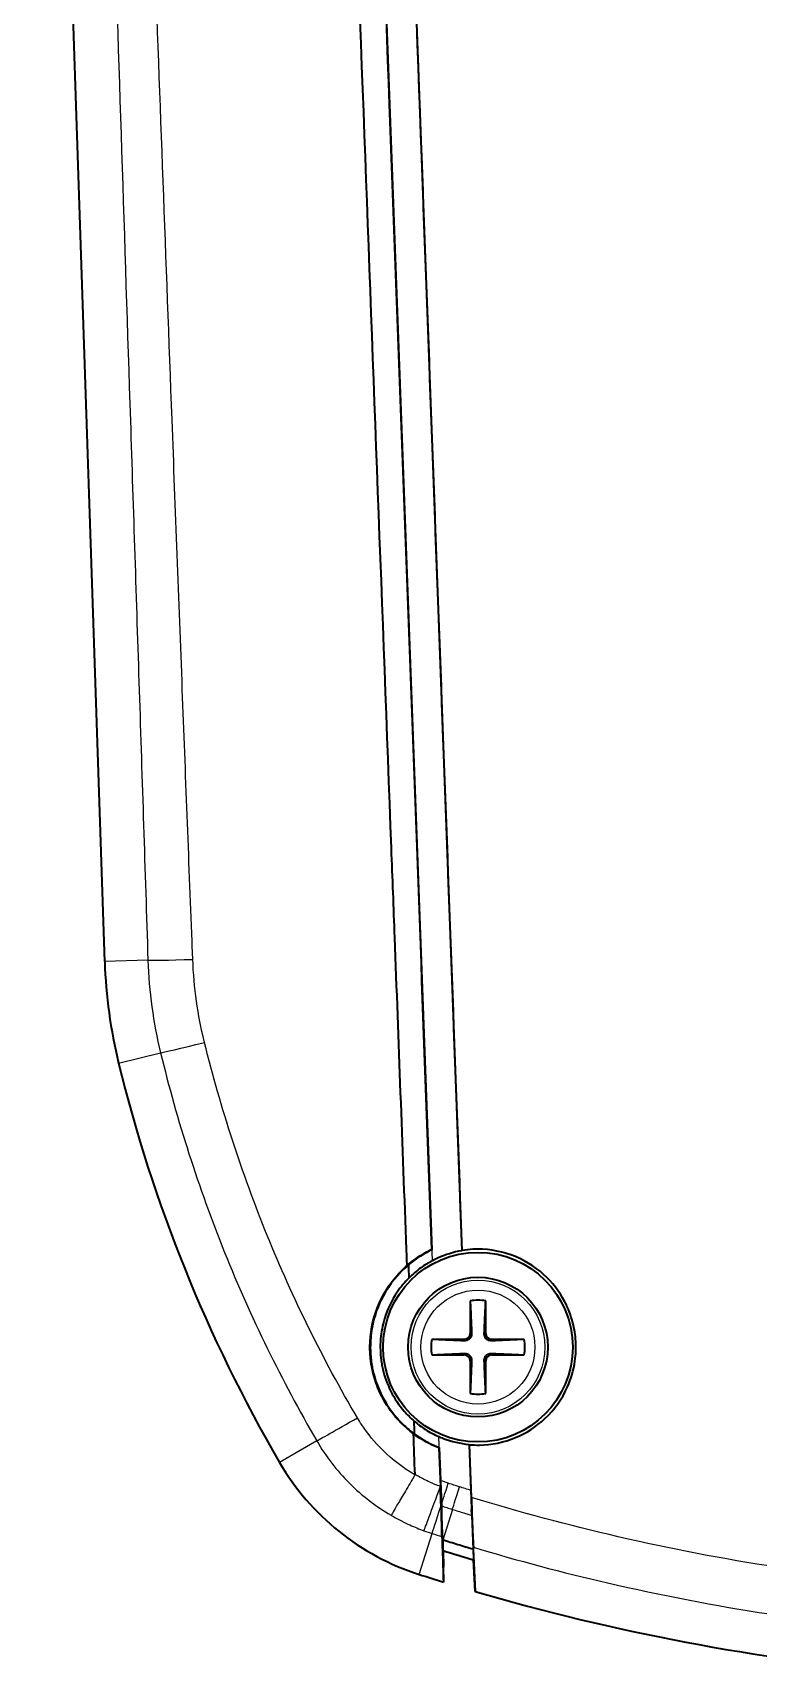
# Model space of a CAD drawing. Header units: millimetres. Extents: x 0 to 1594, y 0 to 281.
# Drawn here: x 706.03 to 720.57, y 130.46 to 163.32 of the extents above; entities that cross this region are included whole.
import ezdxf

# ---------------------------------------------------------------- set-up
doc = ezdxf.new("R2010")
doc.units = ezdxf.units.MM
doc.layers.add('Visible (ISO)', color=7, linetype='Continuous', lineweight=35)
doc.layers.add('Visible Narrow (ISO)', color=7, linetype='Continuous', lineweight=25)

msp = doc.modelspace()

# ---------------------------------------------------------------- linework, layer by layer
at = {"layer": 'Visible (ISO)'}
for p, q in [((712.1531, 189.6666), (714.0302, 138.9266)), ((712.7562, 189.5949), (714.6314, 138.9068)), ((707.4709, 144.7009), (706.0293, 187.9496)), ((714.7968, 137.9021), (714.7951, 137.2478)), ((715.1085, 137.2478), (715.1068, 137.9021)), ((714.6785, 137.1313), (714.0243, 137.1296)), ((715.8793, 137.1296), (715.225, 137.1313)), ((714.0243, 136.8196), (714.6785, 136.8179)), ((714.7951, 136.7013), (714.7968, 136.0471)), ((715.1068, 136.0471), (715.1085, 136.7013)), ((715.225, 136.8179), (715.8793, 136.8196)), ((714.1697, 134.9564), (714.1983, 134.1826)), ((714.1769, 134.9616), (714.2013, 134.301)), ((714.7749, 135.0255), (714.809, 134.1045)), ((714.8195, 133.9636), (714.7804, 135.0197)), ((714.2013, 134.301), (714.2035, 134.2438)), ((714.2035, 134.2438), (714.2063, 134.1674)), ((714.2191, 133.822), (714.2181, 133.8856)), ((714.8265, 133.6322), (714.8217, 133.7237)), ((714.8276, 133.6034), (714.8527, 132.9232)), ((714.2454, 133.1093), (714.2492, 132.8985)), ((714.2492, 132.8985), (714.2604, 132.2668)), ((714.2533, 132.8973), (714.2591, 132.5666)), ((714.8527, 132.9232), (714.8959, 132.0763)), ((714.2591, 132.5666), (714.2551, 132.5635)), ((714.8929, 132.0772), (714.8605, 132.7122))]:
    msp.add_line(p, q, dxfattribs=at)
for radius in [1.9, 1.4]:
    msp.add_circle((714.9518, 136.9746), radius, dxfattribs=at)
for centre, radius, start, end in [((717.4653, 145.034), 10, 181.90915, 193.69299), ((736.8969, 149.7684), 30, 193.69299, 210.22828), ((714.9518, 136.9746), 0.9404, 80.51265, 99.48735), ((714.9518, 136.9746), 0.9404, 170.51265, 189.48735), ((714.6782, 137.2481), 0.1169, 270.14755, 359.85245), ((715.2253, 137.2481), 0.1169, 180.14755, 269.85245), ((714.9518, 136.9746), 0.9404, 350.51265, 9.48735), ((714.6782, 136.701), 0.1169, 0.14755, 89.85245), ((715.2253, 136.701), 0.1169, 90.14755, 179.85245), ((714.9518, 136.9746), 0.9404, 260.51265, 279.48735), ((715.2962, 137.1822), 5, 210.22828, 252.23352), ((727.5018, 175.2746), 44.4, 252.63355, 253.46236), ((727.5018, 175.2746), 45, 252.23352, 252.88727), ((727.5018, 175.2746), 45, 253.72803, 253.732), ((727.5018, 175.2746), 45, 253.732, 264.80143)]:
    msp.add_arc(centre, radius, start, end, dxfattribs=at)
for points, knots in [([(713.5321, 138.6103), (713.5281, 138.7172), (713.5241, 138.8242), (713.4413, 141.0299), (713.3636, 143.113), (713.2629, 145.785), (713.2403, 146.3806), (713.0377, 151.739), (712.858, 156.5057), (712.3116, 171.0567), (711.9693, 180.534), (711.6161, 189.72)], [0.5969198, 0.5969198, 0.5969198, 0.5969198, 0.6291619, 0.6291619, 1.2619379, 1.2619379, 1.4447716, 1.4447716, 2.9147939, 2.9147939, 5.9313916, 5.9313916, 5.9313916, 5.9313916]), ([(712.1457, 189.6675), (712.4883, 180.4065), (712.8309, 171.1462), (713.4565, 154.2333), (713.7396, 146.5807), (714.0226, 138.9312)], [-5.683478, -5.683478, -5.683478, -5.683478, -2.9032583, -2.9032583, -0.6045057, -0.6045057, -0.6045057, -0.6045057]), ([(714.6364, 138.913), (714.3661, 146.2185), (714.0958, 153.5267), (713.4708, 170.4209), (713.1161, 180.0072), (712.7615, 189.5943)], [-5.0734475, -5.0734475, -5.0734475, -5.0734475, -2.8781144, -2.8781144, 0, 0, 0, 0]), ([(713.5321, 138.6103), (713.6069, 138.6752), (713.6861, 138.735), (713.8503, 138.8421), (713.935, 138.8896), (714.0226, 138.9312)], [-0.059910869, -0.059910869, -0.059910869, -0.059910869, -0.030162697, -0.030162697, -0.001052901, -0.001052901, -0.001052901, -0.001052901]), ([(714.0302, 138.9266), (713.87, 138.8509), (713.7197, 138.7557), (713.5763, 138.638), (713.5699, 138.6327), (713.5636, 138.6273)], [-0.056992889, -0.056992889, -0.056992889, -0.056992889, -0.003793731, -0.003793731, -0.001299486, -0.001299486, -0.001299486, -0.001299486]), ([(714.0383, 138.707), (713.9579, 138.6646), (713.8806, 138.6166), (713.7238, 138.5036), (713.6455, 138.4372), (713.5729, 138.3651)], [-0.067321844, -0.067321844, -0.067321844, -0.067321844, -0.04003136, -0.04003136, -0.009279688, -0.009279688, -0.009279688, -0.009279688]), ([(714.0226, 138.9312), (714.025, 138.9298), (714.0273, 138.9283), (714.0299, 138.9268), (714.03, 138.9267), (714.0302, 138.9266)], [-0.085171905, -0.085171905, -0.085171905, -0.085171905, -0.006013685, -0.006013685, 0, 0, 0, 0]), ([(714.6314, 138.9068), (714.4615, 138.8786), (714.2958, 138.8281), (714.1047, 138.7408), (714.0713, 138.7244), (714.0383, 138.707)], [-0.254621503, -0.254621503, -0.254621503, -0.254621503, -0.202760296, -0.202760296, -0.191562898, -0.191562898, -0.191562898, -0.191562898]), ([(714.6364, 138.913), (714.6353, 138.9116), (714.6342, 138.9103), (714.6325, 138.9083), (714.6319, 138.9075), (714.6314, 138.9068)], [-0.060102013, -0.060102013, -0.060102013, -0.060102013, -0.02076172, -0.02076172, 0, 0, 0, 0]), ([(714.7804, 135.0197), (714.8465, 135.0139), (714.9131, 135.0115), (715.2286, 135.0159), (715.4745, 135.0667), (715.9225, 135.2526), (716.1225, 135.3817), (716.4854, 135.722), (716.6385, 135.9371), (716.8187, 136.3413), (716.8693, 136.5162), (716.9138, 136.8258), (716.9194, 136.9575), (716.9046, 137.2134), (716.8855, 137.3371), (716.8172, 137.6065), (716.7623, 137.75), (716.5838, 138.0911), (716.4407, 138.2759), (716.078, 138.6039), (715.8552, 138.7373), (715.3687, 138.9112), (715.1095, 138.9493), (714.7785, 138.9322), (714.7071, 138.9245), (714.6364, 138.913)], [-0.79234578, -0.79234578, -0.79234578, -0.79234578, -0.77235174, -0.77235174, -0.69766294, -0.69766294, -0.62677745, -0.62677745, -0.54829356, -0.54829356, -0.49386798, -0.49386798, -0.45436466, -0.45436466, -0.41688631, -0.41688631, -0.37090191, -0.37090191, -0.30131293, -0.30131293, -0.22414966, -0.22414966, -0.14630592, -0.14630592, -0.12472512, -0.12472512, -0.12472512, -0.12472512]), ([(713.6596, 135.2381), (713.4842, 135.3686), (713.3297, 135.5249), (713.0982, 135.8432), (713.0128, 135.9967), (712.9126, 136.2427), (712.8838, 136.3286), (712.8487, 136.4597), (712.8384, 136.5037), (712.8255, 136.5681), (712.8217, 136.5883), (712.8156, 136.6236), (712.8132, 136.6387), (712.8085, 136.67), (712.8063, 136.6861), (712.8011, 136.7271), (712.7983, 136.7521), (712.7898, 136.8448), (712.7868, 136.9128), (712.7876, 137.2507), (712.8387, 137.518), (713.0353, 138.0172), (713.1781, 138.2452), (713.4133, 138.501), (713.4712, 138.5573), (713.5321, 138.6103)], [-0.39044995, -0.39044995, -0.39044995, -0.39044995, -0.32487133, -0.32487133, -0.2723563, -0.2723563, -0.24518339, -0.24518339, -0.23161697, -0.23161697, -0.22546157, -0.22546157, -0.22085853, -0.22085853, -0.21597627, -0.21597627, -0.20844288, -0.20844288, -0.18801187, -0.18801187, -0.1069739, -0.1069739, -0.02674496, -0.02674496, -0.00245352, -0.00245352, -0.00245352, -0.00245352]), ([(713.5636, 138.6273), (713.3541, 138.4512), (713.18, 138.2368), (712.9504, 137.8086), (712.8783, 137.608), (712.8113, 137.2743), (712.7974, 137.1466), (712.7932, 136.938), (712.7961, 136.8575), (712.8058, 136.7525), (712.8085, 136.7277), (712.8136, 136.6875), (712.8157, 136.6721), (712.8202, 136.6425), (712.8224, 136.6283), (712.8279, 136.5962), (712.8312, 136.5782), (712.8421, 136.5226), (712.8504, 136.4851), (712.9154, 136.2272), (713.0056, 136.0167), (713.2246, 135.6695), (713.3414, 135.5278), (713.5037, 135.3753), (713.5335, 135.3489), (713.6025, 135.2909), (713.6421, 135.2599), (713.6827, 135.2303)], [-0.3925149, -0.3925149, -0.3925149, -0.3925149, -0.31017959, -0.31017959, -0.24644614, -0.24644614, -0.20794289, -0.20794289, -0.18377824, -0.18377824, -0.17629345, -0.17629345, -0.17161054, -0.17161054, -0.1673103, -0.1673103, -0.16181868, -0.16181868, -0.15029727, -0.15029727, -0.08199442, -0.08199442, -0.02713784, -0.02713784, -0.01518516, -0.01518516, -0.0001043, -0.0001043, -0.0001043, -0.0001043]), ([(713.5729, 138.3651), (713.4842, 138.2771), (713.4041, 138.1807), (713.2213, 137.9121), (713.1349, 137.7308), (713.0383, 137.4098), (713.0128, 137.2763), (712.9948, 137.0645), (712.9928, 136.9876), (712.9965, 136.8771), (712.9984, 136.8436), (713.0029, 136.791), (713.0048, 136.7719), (713.0088, 136.7364), (713.0109, 136.7199), (713.016, 136.6837), (713.0191, 136.6639), (713.0288, 136.6072), (713.0362, 136.5705), (713.0804, 136.3795), (713.1347, 136.2299), (713.2791, 135.9458), (713.3688, 135.8125), (713.5355, 135.6205), (713.6023, 135.5539), (713.6736, 135.4924)], [-0.35881114, -0.35881114, -0.35881114, -0.35881114, -0.32115648, -0.32115648, -0.26112461, -0.26112461, -0.22040764, -0.22040764, -0.1973069, -0.1973069, -0.18722907, -0.18722907, -0.18145942, -0.18145942, -0.1764904, -0.1764904, -0.17046705, -0.17046705, -0.15923299, -0.15923299, -0.11164229, -0.11164229, -0.06361717, -0.06361717, -0.03533091, -0.03533091, -0.03533091, -0.03533091]), ([(714.8248, 137.2478), (714.8253, 137.2358), (714.8242, 137.2238), (714.8193, 137.2005), (714.8149, 137.1875), (714.8019, 137.1632), (714.7933, 137.1517), (714.7746, 137.133), (714.7632, 137.1245), (714.7388, 137.1115), (714.7258, 137.107), (714.7026, 137.1021), (714.6905, 137.101), (714.6786, 137.1015)], [0.06299088, 0.06299088, 0.06299088, 0.06299088, 0.066708426, 0.066708426, 0.070684974, 0.070684974, 0.074661522, 0.074661522, 0.078638069, 0.078638069, 0.082614617, 0.082614617, 0.086332163, 0.086332163, 0.086332163, 0.086332163]), ([(715.225, 137.1015), (715.213, 137.101), (715.201, 137.1021), (715.1777, 137.107), (715.1647, 137.1115), (715.1404, 137.1245), (715.1289, 137.133), (715.1102, 137.1517), (715.1016, 137.1632), (715.0887, 137.1875), (715.0842, 137.2005), (715.0793, 137.2238), (715.0782, 137.2358), (715.0787, 137.2478)], [0.06299088, 0.06299088, 0.06299088, 0.06299088, 0.066708426, 0.066708426, 0.070684974, 0.070684974, 0.074661522, 0.074661522, 0.078638069, 0.078638069, 0.082614617, 0.082614617, 0.086332163, 0.086332163, 0.086332163, 0.086332163]), ([(714.6786, 136.8476), (714.6905, 136.8481), (714.7026, 136.847), (714.7258, 136.8421), (714.7388, 136.8377), (714.7632, 136.8247), (714.7746, 136.8162), (714.7933, 136.7974), (714.8019, 136.786), (714.8149, 136.7616), (714.8193, 136.7486), (714.8242, 136.7254), (714.8253, 136.7133), (714.8248, 136.7014)], [0.06299088, 0.06299088, 0.06299088, 0.06299088, 0.066708426, 0.066708426, 0.070684974, 0.070684974, 0.074661522, 0.074661522, 0.078638069, 0.078638069, 0.082614617, 0.082614617, 0.086332163, 0.086332163, 0.086332163, 0.086332163]), ([(715.0787, 136.7014), (715.0782, 136.7133), (715.0793, 136.7254), (715.0842, 136.7486), (715.0887, 136.7616), (715.1016, 136.786), (715.1102, 136.7974), (715.1289, 136.8162), (715.1404, 136.8247), (715.1647, 136.8377), (715.1777, 136.8421), (715.201, 136.847), (715.213, 136.8481), (715.225, 136.8476)], [0.06299088, 0.06299088, 0.06299088, 0.06299088, 0.066708426, 0.066708426, 0.070684974, 0.070684974, 0.074661522, 0.074661522, 0.078638069, 0.078638069, 0.082614617, 0.082614617, 0.086332163, 0.086332163, 0.086332163, 0.086332163]), ([(713.6736, 135.4924), (713.7443, 135.4315), (713.8193, 135.3757), (713.9843, 135.2702), (714.0749, 135.2219), (714.1688, 135.1809)], [-0.060207883, -0.060207883, -0.060207883, -0.060207883, -0.032188515, -0.032188515, -0.001443888, -0.001443888, -0.001443888, -0.001443888]), ([(714.1697, 134.9564), (713.9895, 135.0262), (713.8195, 135.1198), (713.6627, 135.2358), (713.6611, 135.237), (713.6596, 135.2381)], [-0.061989042, -0.061989042, -0.061989042, -0.061989042, -0.004028237, -0.004028237, -0.003446903, -0.003446903, -0.003446903, -0.003446903]), ([(713.6827, 135.2303), (713.7615, 135.1731), (713.844, 135.1212), (714.0097, 135.0321), (714.0922, 134.9942), (714.1769, 134.9616)], [-0.056605878, -0.056605878, -0.056605878, -0.056605878, -0.027391103, -0.027391103, -0.000168236, -0.000168236, -0.000168236, -0.000168236]), ([(714.1688, 135.1809), (714.1968, 135.1687), (714.2251, 135.1571), (714.4215, 135.0822), (714.5969, 135.0416), (714.7749, 135.0255)], [-0.984717054, -0.984717054, -0.984717054, -0.984717054, -0.975527116, -0.975527116, -0.921660306, -0.921660306, -0.921660306, -0.921660306]), ([(714.1769, 134.9616), (714.1757, 134.9607), (714.1745, 134.9598), (714.1721, 134.9581), (714.1709, 134.9573), (714.1697, 134.9564)], [-0.084845966, -0.084845966, -0.084845966, -0.084845966, -0.042384254, -0.042384254, -0.00000551, -0.00000551, -0.00000551, -0.00000551]), ([(713.6905, 134.4225), (713.6905, 134.4205), (713.6903, 134.4186), (713.6894, 134.416), (713.6891, 134.4154), (713.6887, 134.4147)], [0, 0, 0, 0, 0.0005838622, 0.0005838622, 0.00080892757, 0.00080892757, 0.00080892757, 0.00080892757]), ([(714.2131, 133.7987), (714.2129, 133.8039), (714.2127, 133.8091), (714.2077, 133.9315), (714.203, 134.0562), (714.1983, 134.1826)], [0.037105584, 0.037105584, 0.037105584, 0.037105584, 0.038795417, 0.038795417, 0.0767238, 0.0767238, 0.0767238, 0.0767238]), ([(714.2063, 134.1674), (714.2063, 134.1672), (714.2063, 134.167), (714.2064, 134.1643), (714.2065, 134.1618), (714.2074, 134.1372), (714.2086, 134.1059), (714.212, 134.0224), (714.214, 133.9738), (714.2168, 133.9141), (714.2175, 133.8991), (714.2181, 133.8856)], [-0.000054035, -0.000054035, -0.000054035, -0.000054035, 0, 0, 0.000754266, 0.000754266, 0.00741891, 0.00741891, 0.016171972, 0.016171972, 0.019443079, 0.019443079, 0.019443079, 0.019443079]), ([(714.809, 134.1045), (714.8117, 134.032), (714.8142, 133.9606), (714.8185, 133.8318), (714.8203, 133.7751), (714.8216, 133.7269), (714.8216, 133.7253), (714.8217, 133.7237)], [0, 0, 0, 0, 0.021808732, 0.021808732, 0.042770125, 0.042770125, 0.043506792, 0.043506792, 0.043506792, 0.043506792]), ([(714.2181, 133.8856), (714.2185, 133.8665), (714.2188, 133.8502), (714.2196, 133.8128), (714.2199, 133.7987), (714.2201, 133.7948)], [0.0092264292, 0.0092264292, 0.0092264292, 0.0092264292, 0.0114136879, 0.0114136879, 0.0153380986, 0.0153380986, 0.0153380986, 0.0153380986]), ([(714.2191, 133.822), (714.2203, 133.7338), (714.2213, 133.666), (714.2226, 133.5819), (714.2227, 133.5732), (714.2228, 133.5645)], [-0.24863988, -0.24863988, -0.24863988, -0.24863988, -0.187554633, -0.187554633, -0.180486352, -0.180486352, -0.180486352, -0.180486352]), ([(714.8195, 133.9636), (714.824, 133.8401), (714.8284, 133.7183), (714.8348, 133.5278), (714.8372, 133.4556), (714.8393, 133.3887)], [0, 0, 0, 0, 0.037090102, 0.037090102, 0.061679043, 0.061679043, 0.061679043, 0.061679043]), ([(714.2306, 133.1766), (714.2303, 133.1869), (714.2295, 133.2213), (714.2272, 133.3353), (714.2256, 133.415), (714.2235, 133.5286), (714.2232, 133.5463), (714.2228, 133.5645)], [0, 0, 0, 0, 0.037211362, 0.037211362, 0.075645186, 0.075645186, 0.082516463, 0.082516463, 0.082516463, 0.082516463]), ([(714.8217, 133.7237), (714.8234, 133.6891), (714.8248, 133.6609), (714.8268, 133.6194), (714.8274, 133.6068), (714.8276, 133.6034)], [0.043710906, 0.043710906, 0.043710906, 0.043710906, 0.059480552, 0.059480552, 0.075621228, 0.075621228, 0.075621228, 0.075621228]), ([(714.2306, 133.1766), (714.2336, 133.0852), (714.2366, 132.9937), (714.2465, 132.6903), (714.2535, 132.4785), (714.2604, 132.2668)], [0.4033537, 0.4033537, 0.4033537, 0.4033537, 0.7332702, 0.7332702, 1.4979758, 1.4979758, 1.4979758, 1.4979758]), ([(714.8527, 132.9232), (714.7513, 132.9535), (714.6499, 132.9841), (714.4475, 133.0462), (714.3464, 133.0776), (714.2454, 133.1093)], [0, 0, 0, 0, 0.031759508, 0.031759508, 0.063519016, 0.063519016, 0.063519016, 0.063519016]), ([(714.8393, 133.3887), (714.8398, 133.379), (714.8403, 133.3694), (714.8462, 133.2514), (714.8508, 133.1596), (714.856, 133.055), (714.8574, 133.0256), (714.8595, 132.9823), (714.8601, 132.9684), (714.8604, 132.9625)], [0.039699878, 0.039699878, 0.039699878, 0.039699878, 0.043262706, 0.043262706, 0.084016543, 0.084016543, 0.10558439, 0.10558439, 0.127003628, 0.127003628, 0.127003628, 0.127003628]), ([(714.8959, 132.0763), (714.8884, 132.2625), (714.881, 132.4489), (714.8691, 132.7444), (714.8647, 132.8534), (714.8604, 132.9625)], [0.011013, 0.011013, 0.011013, 0.011013, 0.6868411, 0.6868411, 1.0818451, 1.0818451, 1.0818451, 1.0818451])]:
    msp.add_open_spline(points, degree=3, knots=knots, dxfattribs=at)
for points in [[(713.5729, 138.3651), (713.5698, 138.4526), (713.5667, 138.54), (713.5636, 138.6273)], [(713.6827, 135.2303), (713.6797, 135.3177), (713.6767, 135.4051), (713.6736, 135.4924)], [(713.6905, 134.4225), (713.6802, 134.6945), (713.6699, 134.9663), (713.6596, 135.2381)], [(714.7749, 135.0255), (714.7768, 135.0236), (714.7786, 135.0216), (714.7804, 135.0197)], [(714.2228, 133.5645), (714.2197, 133.6364), (714.2164, 133.7152), (714.2131, 133.7987)]]:
    msp.add_open_spline(points, degree=3, dxfattribs=at)
for points, weights in [([(714.7968, 137.9021), (714.8185, 137.4051), (714.8248, 137.2478)], [1, 1.88942949741, 2.55942529585]), ([(715.0787, 137.2478), (715.0851, 137.4051), (715.1068, 137.9021)], [2.55942529588, 1.88942949743, 1]), ([(714.6786, 137.1015), (714.5213, 137.1079), (714.0243, 137.1296)], [2.55942529588, 1.88942949743, 1]), ([(715.8793, 137.1296), (715.3823, 137.1079), (715.225, 137.1015)], [1, 1.88942949741, 2.55942529585]), ([(714.0243, 136.8196), (714.5213, 136.8413), (714.6786, 136.8476)], [1, 1.88942949741, 2.55942529585]), ([(714.8248, 136.7014), (714.8185, 136.5441), (714.7968, 136.0471)], [2.55942529588, 1.88942949743, 1]), ([(715.1068, 136.0471), (715.0851, 136.5441), (715.0787, 136.7014)], [1, 1.88942949741, 2.55942529585]), ([(715.225, 136.8476), (715.3823, 136.8413), (715.8793, 136.8196)], [2.55942529588, 1.88942949743, 1]), ([(714.2454, 133.1093), (714.2326, 133.4546), (714.2201, 133.7948)], [2.05031325154, 2.06168765195, 2.07299848279])]:
    msp.add_rational_spline(points, weights, degree=2, dxfattribs=at)
at = {"layer": 'Visible Narrow (ISO)'}
for p, q in [((714.0383, 138.707), (712.1531, 189.6669)), ((708.3372, 144.7298), (707.4709, 144.7009)), ((707.7496, 142.6668), (708.5903, 142.8717)), ((714.6785, 137.1313), (714.6786, 137.1015)), ((714.7951, 137.2478), (714.8248, 137.2478)), ((715.1085, 137.2478), (715.0787, 137.2478)), ((715.225, 137.1313), (715.225, 137.1015)), ((714.6785, 136.8179), (714.6786, 136.8476)), ((714.7951, 136.7013), (714.8248, 136.7014)), ((715.1085, 136.7013), (715.0787, 136.7014)), ((715.225, 136.8179), (715.225, 136.8476)), ((711.7198, 135.0984), (710.9761, 134.665)), ((714.2013, 134.301), (714.1688, 135.1809)), ((714.4386, 133.7237), (714.2454, 133.1093)), ((713.7706, 132.4207), (714.0329, 133.2395))]:
    msp.add_line(p, q, dxfattribs=at)
for radius in [1.3416, 1.1424]:
    msp.add_circle((714.9518, 136.9746), radius, dxfattribs=at)
for centre, major_axis, ratio, start_param, end_param in [((709.3335, 144.763), (-0.9995, -0.0322), 0.0142678, 0.0785478, 1.4725127), ((709.5589, 143.1077), (-0.9717, -0.2362), 0.0067475, 0.0785416, 1.4796569), ((712.5812, 135.6002), (-0.8645, -0.5026), 0.011769, 0.0785453, 1.5106892), ((714.213, 134.2315), (-0.3449, -0.9387), 0.0030851, 0.0785402, 1.5198085), ((714.3635, 134.2712), (-0.1526, -0.4761), 0.001122, 0.3329556, 1.5198762), ((714.5883, 134.1998), (-0.15, -0.477), 0.0010973, 0.0610866, 1.5199987), ((714.3371, 134.1888), (-0.3052, -0.9523), 0.0010845, 0.0785399, 1.1489987)]:
    msp.add_ellipse(centre, major_axis=major_axis, ratio=ratio, start_param=start_param, end_param=end_param, dxfattribs=at)
for points, knots in [([(706.9179, 187.9792), (706.9477, 187.0934), (706.9768, 186.2076), (707.0356, 184.4346), (707.065, 183.5475), (707.1568, 180.776), (707.2191, 178.8915), (707.3985, 173.4562), (707.5154, 169.9052), (707.7502, 162.7501), (707.8681, 159.146), (708.0444, 153.7399), (708.1031, 151.9378), (708.2203, 148.3338), (708.2791, 146.5317), (708.3372, 144.7298)], [0, 0, 0, 0, 0.2658904, 0.2658904, 0.5321804, 0.5321804, 1.0978138, 1.0978138, 2.1636928, 2.1636928, 3.2455392, 3.2455392, 3.7864625, 3.7864625, 4.3273857, 4.3273857, 4.3273857, 4.3273857]), ([(709.2214, 145.1084), (709.1556, 146.7991), (709.091, 148.4724), (708.9575, 151.9566), (708.889, 153.7587), (708.7011, 158.7484), (708.583, 161.9359), (708.4665, 165.1235)], [-4.2913379, -4.2913379, -4.2913379, -4.2913379, -3.7864625, -3.7864625, -3.2455392, -3.2455392, -2.288828, -2.288828, -2.288828, -2.288828]), ([(708.3372, 144.7298), (708.3473, 144.4169), (708.3735, 144.1045), (708.4581, 143.4842), (708.5164, 143.1758), (708.5903, 142.8717)], [0, 0, 0, 0, 0.08365986, 0.08365986, 0.16731972, 0.16731972, 0.16731972, 0.16731972]), ([(709.4661, 143.1038), (709.4018, 143.3676), (709.35, 143.6369), (709.2723, 144.1849), (709.247, 144.465), (709.2359, 144.7456)], [-0.16483588, -0.16483588, -0.16483588, -0.16483588, -0.08365986, -0.08365986, 0, 0, 0, 0]), ([(712.5351, 135.5599), (711.8433, 136.7321), (711.2413, 137.9525), (710.218, 140.4675), (709.7977, 141.7618), (709.4721, 143.0796)], [-0.81212378, -0.81212378, -0.81212378, -0.81212378, -0.40606189, -0.40606189, 0, 0, 0, 0]), ([(708.5903, 142.8717), (708.9214, 141.5099), (709.351, 140.172), (710.3979, 137.572), (711.0154, 136.3098), (711.7198, 135.0984)], [0, 0, 0, 0, 0.40606189, 0.40606189, 0.81212378, 0.81212378, 0.81212378, 0.81212378]), ([(713.6887, 134.4147), (713.4543, 134.5509), (713.2356, 134.7183), (712.8864, 135.0636), (712.745, 135.2356), (712.6237, 135.4186)], [-0.16209888, -0.16209888, -0.16209888, -0.16209888, -0.08171622, -0.08171622, -0.01655271, -0.01655271, -0.01655271, -0.01655271]), ([(711.7198, 135.0984), (711.9002, 134.7882), (712.1229, 134.4998), (712.6259, 133.9994), (712.908, 133.7825), (713.2108, 133.606)], [0, 0, 0, 0, 0.08171622, 0.08171622, 0.16150605, 0.16150605, 0.16150605, 0.16150605]), ([(713.6887, 134.4147), (713.6232, 134.3025), (713.5588, 134.1926), (713.4399, 133.9901), (713.3864, 133.8994), (713.305, 133.7618), (713.2747, 133.711), (713.2302, 133.6369), (713.2162, 133.6141), (713.211, 133.6063), (713.2109, 133.6061), (713.2108, 133.606)], [-0.1431941, -0.1431941, -0.1431941, -0.1431941, -0.10412994, -0.10412994, -0.06506513, -0.06506513, -0.0325326, -0.0325326, 0, 0, 0.00066594, 0.00066594, 0.00066594, 0.00066594]), ([(714.1983, 134.1826), (714.126, 134.2091), (714.0547, 134.2383), (713.9422, 134.2892), (713.9002, 134.3094), (713.8587, 134.3304), (713.8301, 134.345), (713.8017, 134.36), (713.7462, 134.3903), (713.7191, 134.4057), (713.6923, 134.4214)], [-0.056269149, -0.056269149, -0.056269149, -0.056269149, -0.03320339, -0.03320339, -0.019260478, -0.019260478, -0.019260478, -0.009630239, -0.009630239, -0.000304854, -0.000304854, -0.000304854, -0.000304854]), ([(714.3562, 134.2468), (714.3302, 134.2551), (714.3042, 134.2638), (714.2526, 134.2819), (714.2269, 134.2913), (714.2013, 134.301)], [0, 0, 0, 0, 0.008203034, 0.008203034, 0.016406068, 0.016406068, 0.016406068, 0.016406068]), ([(714.5812, 134.1754), (714.5436, 134.1872), (714.5061, 134.199), (714.4312, 134.2228), (714.3937, 134.2348), (714.3562, 134.2468)], [0, 0, 0, 0, 0.011792066, 0.011792066, 0.023584132, 0.023584132, 0.023584132, 0.023584132]), ([(714.809, 134.1045), (714.7713, 134.1162), (714.7335, 134.1278), (714.6576, 134.1515), (714.6194, 134.1634), (714.5812, 134.1754)], [0.000166377, 0.000166377, 0.000166377, 0.000166377, 0.012007857, 0.012007857, 0.024015714, 0.024015714, 0.024015714, 0.024015714]), ([(714.2201, 133.793), (714.255, 133.7819), (714.2899, 133.7707), (714.3627, 133.7476), (714.4006, 133.7356), (714.4386, 133.7237)], [-0.022656496, -0.022656496, -0.022656496, -0.022656496, -0.011792066, -0.011792066, 0, 0, 0, 0]), ([(720.9385, 132.564), (719.8736, 132.7274), (718.8148, 132.9306), (716.7743, 133.4018), (715.7916, 133.6656), (714.8195, 133.9636)], [-0.64576106, -0.64576106, -0.64576106, -0.64576106, -0.32288053, -0.32288053, -0.01816627, -0.01816627, -0.01816627, -0.01816627]), ([(713.2108, 133.606), (713.2438, 133.5867), (713.277, 133.5679), (713.3476, 133.5293), (713.385, 133.5095), (713.4227, 133.4904), (713.4773, 133.4627), (713.5325, 133.4361), (713.6805, 133.369), (713.7743, 133.3306), (713.8694, 133.2957)], [0.000932898, 0.000932898, 0.000932898, 0.000932898, 0.009630239, 0.009630239, 0.019260478, 0.019260478, 0.019260478, 0.03320339, 0.03320339, 0.056269149, 0.056269149, 0.056269149, 0.056269149]), ([(714.4386, 133.7237), (714.4772, 133.7116), (714.5158, 133.6995), (714.5932, 133.6754), (714.6318, 133.6634), (714.6705, 133.6515), (714.7228, 133.6353), (714.7752, 133.6193), (714.8276, 133.6034)], [-0.024015714, -0.024015714, -0.024015714, -0.024015714, -0.012007857, -0.012007857, 0, 0, 0, 0.016233674, 0.016233674, 0.016233674, 0.016233674]), ([(714.8604, 132.9625), (715.7494, 132.6969), (716.6468, 132.4592), (718.6236, 132.0019), (719.7057, 131.7938), (720.794, 131.6266)], [0.05080137, 0.05080137, 0.05080137, 0.05080137, 0.32288053, 0.32288053, 0.64576106, 0.64576106, 0.64576106, 0.64576106])]:
    msp.add_open_spline(points, degree=3, knots=knots, dxfattribs=at)
for points in [[(709.2359, 144.7456), (709.2311, 144.8665), (709.2263, 144.9877), (709.2214, 145.1084)], [(709.4721, 143.0796), (709.4701, 143.0877), (709.4681, 143.0958), (709.4661, 143.1038)], [(712.6237, 135.4186), (712.5928, 135.465), (712.5634, 135.5121), (712.5351, 135.5599)], [(713.6923, 134.4214), (713.6917, 134.4218), (713.6911, 134.4221), (713.6905, 134.4225)], [(714.8393, 133.3887), (714.835, 133.4699), (714.8307, 133.5511), (714.8265, 133.6322)], [(713.8694, 133.2957), (713.9235, 133.2758), (713.978, 133.2571), (714.0329, 133.2395)], [(714.0329, 133.2395), (714.0987, 133.2184), (714.1646, 133.1974), (714.2306, 133.1766)]]:
    msp.add_open_spline(points, degree=3, dxfattribs=at)

doc.saveas('drawing.dxf')
